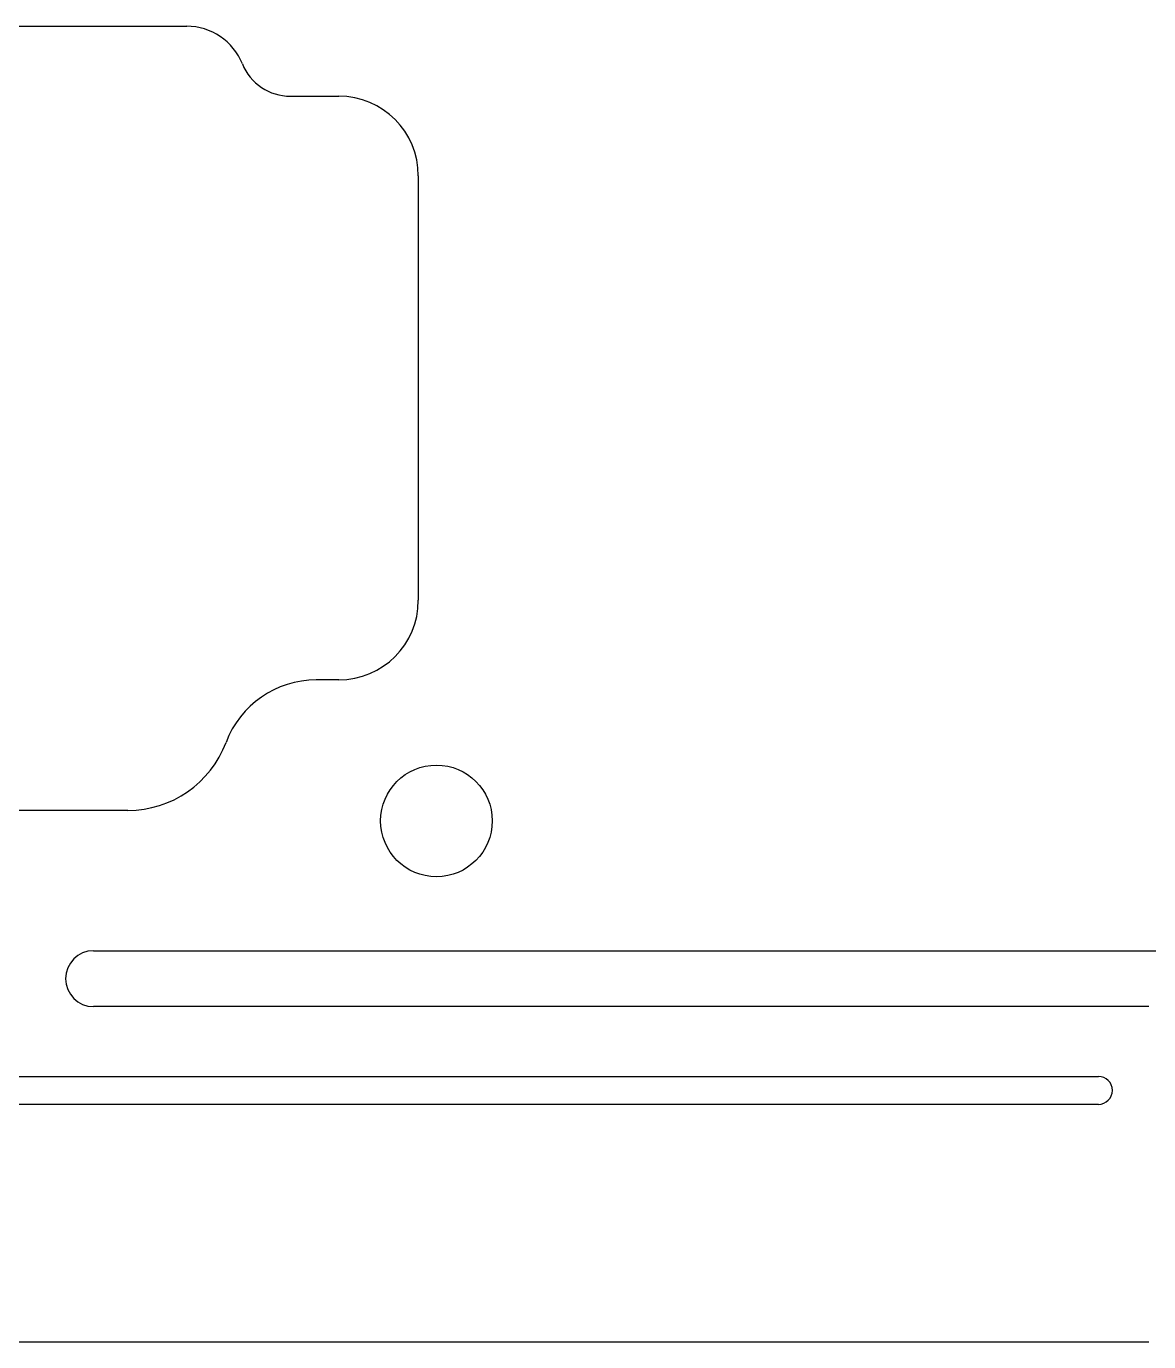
# Model space of a CAD drawing. Header units: millimetres. Extents: x -10 to 276, y -93 to 17.
# Drawn here: x 166.22 to 186.32, y -92.72 to -69.17 of the extents above; entities that cross this region are included whole.
import ezdxf

# ---------------------------------------------------------------- set-up
doc = ezdxf.new("R2010")
doc.units = ezdxf.units.MM
doc.layers.add('BLACK', color=7, linetype='CONTINUOUS')
doc.layers.add('Edge.Cuts', color=53, linetype='CONTINUOUS')

msp = doc.modelspace()

# ---------------------------------------------------------------- linework, layer by layer
at = {"layer": 'BLACK', "linetype": 'Continuous'}
for p, q in [((167.4201, -85.725), (196.359025, -85.725)), ((186.3201, -86.725), (167.4201, -86.725)), ((140.4201, -87.975), (185.4201, -87.975)), ((185.4201, -88.475), (140.4201, -88.475)), ((139.5201, -92.725), (186.320082, -92.725))]:
    msp.add_line(p, q, dxfattribs=at)
at = {"layer": 'BLACK'}
for centre, radius, start, end in [((167.4201, -86.225), 0.5, 90, 270), ((185.4201, -88.225), 0.25, 270, 90)]:
    msp.add_arc(centre, radius, start, end, dxfattribs=at)
at = {"layer": 'Edge.Cuts', "linetype": 'CONTINUOUS'}
for p, q in [((145.23468, -69.1724), (169.08992, -69.1724)), ((170.94713, -70.42456), (171.81274, -70.42456)), ((173.23774, -71.84956), (173.23774, -79.45044)), ((171.81274, -80.87544), (171.4087, -80.87544)), ((168.0378, -83.21191), (146.2868, -83.21191))]:
    msp.add_line(p, q, dxfattribs=at)
at = {"layer": 'Edge.Cuts'}
msp.add_circle((173.5625, -83.4), 1, dxfattribs=at)
for centre, radius, start, end in [((169.0899, -70.2474), 1.075, 22.0238993, 89.998934), ((170.9471, -69.4961), 0.92846, -157.9737432, -89.9981487), ((171.81274, -71.84956), 1.425, 0, 90), ((171.8127, -79.4504), 1.42504, -89.9983917, -0.0016083), ((171.4087, -82.6004), 1.724938, 90, 159.4534018), ((168.0378, -81.337), 1.874943, -90, -20.545065)]:
    msp.add_arc(centre, radius, start, end, dxfattribs=at)

doc.saveas('drawing.dxf')
